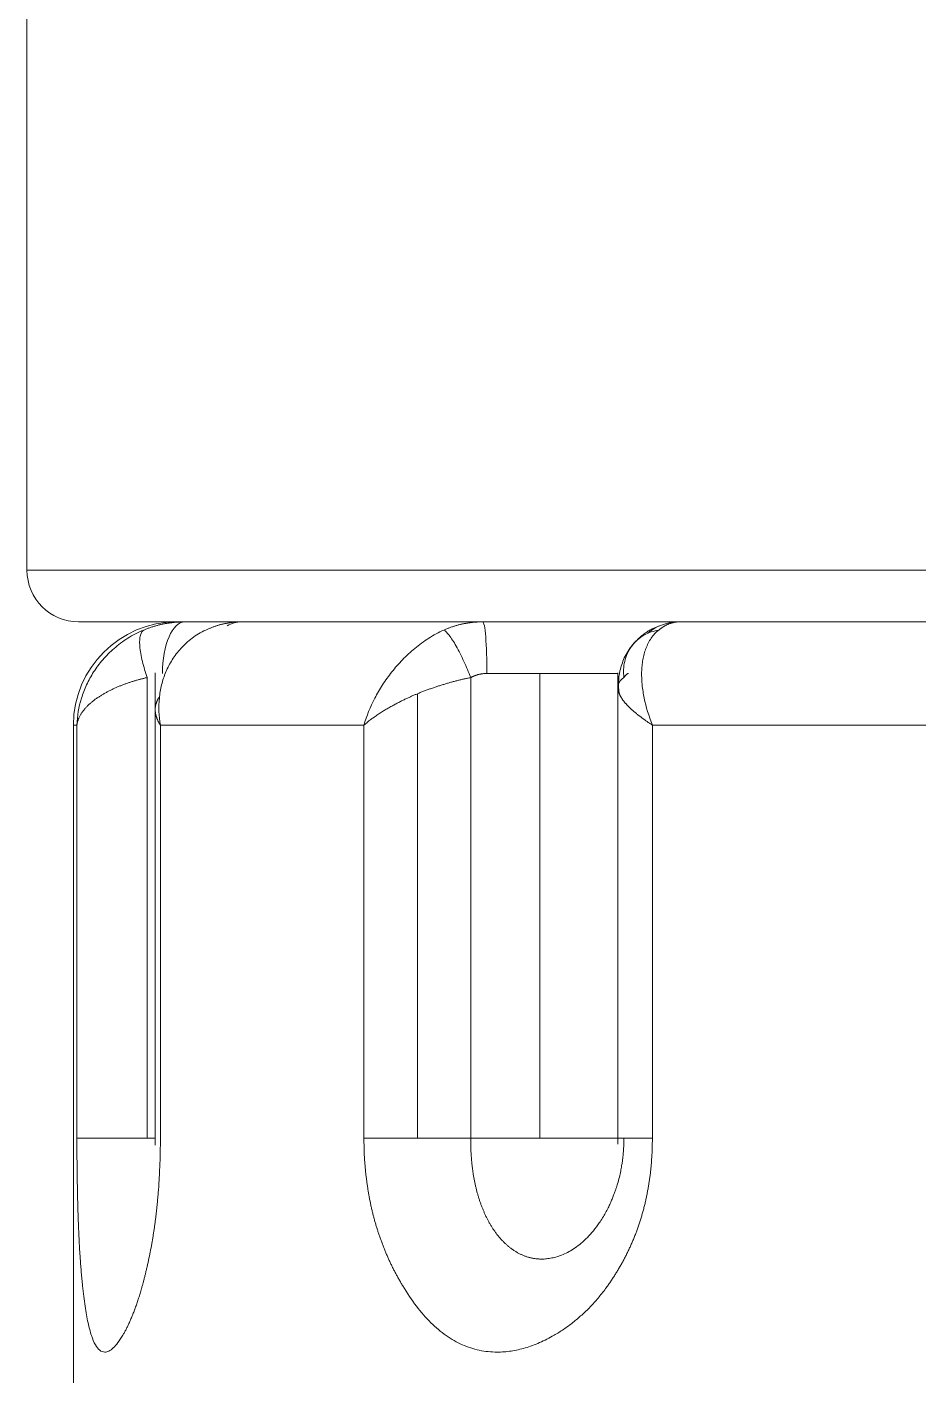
# Model space of a CAD drawing. Header units: millimetres. Extents: x 2915 to 5291, y 1031 to 4391.
# Drawn here: x 3759.71 to 3768.33, y 2247.19 to 2260.24 of the extents above; entities that cross this region are included whole.
import ezdxf

# ---------------------------------------------------------------- set-up
doc = ezdxf.new("R2010")
doc.units = ezdxf.units.MM

msp = doc.modelspace()

# ---------------------------------------------------------------- linework, layer by layer
at = {"linetype": 'Continuous', "lineweight": 18, "extrusion": (0, 1, 0)}
for p, q in [((3759.709, 2263.778), (3759.709, 2254.983)), ((3776.959, 2254.483), (3760.209, 2254.483)), ((3760.95, 2253.99), (3760.95, 2249.416)), ((3765.429, 2253.99), (3765.429, 2249.426)), ((3760.159, 2253.483), (3760.159, 2245.483))]:
    msp.add_line(p, q, dxfattribs=at)
at = {"linetype": 'Continuous', "lineweight": 13, "extrusion": (0, 1, 0)}
for p, q in [((3776.959, 2254.983), (3759.709, 2254.983)), ((3764.16, 2253.983), (3764.674, 2253.983)), ((3764.674, 2253.983), (3765.429, 2253.983)), ((3764.674, 2253.983), (3764.674, 2249.483)), ((3760.874, 2253.943), (3760.874, 2249.483)), ((3764.004, 2253.943), (3764.004, 2249.483)), ((3763.488, 2249.483), (3763.488, 2253.787)), ((3760.193, 2253.483), (3760.159, 2253.483)), ((3760.193, 2253.483), (3760.193, 2249.483)), ((3761, 2253.483), (3762.971, 2253.483)), ((3761, 2249.483), (3761, 2253.483)), ((3762.971, 2253.483), (3762.971, 2249.483)), ((3765.763, 2253.483), (3769.497, 2253.483)), ((3765.763, 2249.483), (3765.763, 2253.483)), ((3760.95, 2249.483), (3760.874, 2249.483)), ((3764.674, 2249.483), (3764.004, 2249.483)), ((3765.429, 2249.483), (3764.674, 2249.483))]:
    msp.add_line(p, q, dxfattribs=at)
at = {"linetype": 'Continuous', "lineweight": 18}
for centre, radius, start, end in [((3760.209, 2254.983), 0.5, 180, 270), ((3761.159, 2253.483), 1, 90, 180)]:
    msp.add_arc(centre, radius, start, end, dxfattribs=at)
at = {"linetype": 'Continuous', "lineweight": 13}
for centre, ratio, start_param, end_param in [((3761.236, 2253.983), 0.429305, 3.141593, 4.712389), ((3761.785, 2253.983), 0.734428, 3.141593, 3.528303), ((3764.121, 2253.983), 0.07979, 1.570796, 3.141593), ((3766.02, 2253.983), 0.975377, 3.141593, 3.810606)]:
    msp.add_ellipse(centre, major_axis=(0, -0.5), ratio=ratio, start_param=start_param, end_param=end_param, dxfattribs=at)
for points, knots in [([(3760.839, 2254.404), (3760.783, 2254.381), (3760.707, 2254.341), (3760.615, 2254.278), (3760.552, 2254.227), (3760.494, 2254.173), (3760.442, 2254.117), (3760.395, 2254.059), (3760.34, 2253.978), (3760.283, 2253.874), (3760.25, 2253.788), (3760.21, 2253.659), (3760.196, 2253.571), (3760.193, 2253.483)], [0, 0, 0, 0, 0.125, 0.1875, 0.25, 0.3125, 0.375, 0.4375, 0.5, 0.625, 0.75, 0.75, 1, 1, 1, 1]), ([(3760.874, 2253.943), (3760.856, 2253.994), (3760.831, 2254.075), (3760.809, 2254.178), (3760.8, 2254.249), (3760.799, 2254.309), (3760.808, 2254.371), (3760.825, 2254.396), (3760.839, 2254.404)], [0, 0, 0, 0, 0.250916, 0.37638, 0.501843, 0.627307, 0.752771, 1, 1, 1, 1]), ([(3763.745, 2254.404), (3763.693, 2254.381), (3763.62, 2254.341), (3763.529, 2254.278), (3763.463, 2254.227), (3763.401, 2254.173), (3763.344, 2254.117), (3763.29, 2254.059), (3763.223, 2253.978), (3763.149, 2253.874), (3763.099, 2253.788), (3763.032, 2253.659), (3762.996, 2253.571), (3762.971, 2253.483)], [0, 0, 0, 0, 0.125, 0.1875, 0.25, 0.3125, 0.375, 0.4375, 0.5, 0.625, 0.75, 0.75, 1, 1, 1, 1]), ([(3765.488, 2253.943), (3765.489, 2253.945), (3765.491, 2253.948), (3765.493, 2253.952), (3765.496, 2253.955), (3765.499, 2253.959), (3765.501, 2253.962), (3765.504, 2253.965), (3765.507, 2253.968), (3765.509, 2253.971), (3765.512, 2253.973), (3765.514, 2253.975), (3765.516, 2253.977), (3765.519, 2253.978), (3765.521, 2253.98), (3765.523, 2253.981), (3765.526, 2253.982), (3765.528, 2253.982), (3765.53, 2253.983), (3765.531, 2253.983), (3765.532, 2253.983)], [0, 0, 0, 0, 0.056097, 0.111907, 0.16747, 0.222827, 0.278022, 0.333096, 0.388091, 0.44305, 0.498016, 0.553032, 0.60814, 0.663384, 0.718804, 0.774442, 0.830341, 0.88654, 0.94308, 1, 1, 1, 1]), ([(3760.874, 2253.943), (3760.87, 2253.942), (3760.861, 2253.941), (3760.847, 2253.938), (3760.833, 2253.934), (3760.819, 2253.931), (3760.805, 2253.927), (3760.791, 2253.924), (3760.777, 2253.92), (3760.763, 2253.916), (3760.748, 2253.911), (3760.734, 2253.907), (3760.719, 2253.902), (3760.704, 2253.897), (3760.69, 2253.893), (3760.675, 2253.887), (3760.66, 2253.882), (3760.646, 2253.876), (3760.631, 2253.871), (3760.616, 2253.865), (3760.601, 2253.859), (3760.586, 2253.853), (3760.572, 2253.846), (3760.557, 2253.84), (3760.542, 2253.833), (3760.528, 2253.826), (3760.513, 2253.819), (3760.499, 2253.811), (3760.485, 2253.804), (3760.471, 2253.796), (3760.457, 2253.788), (3760.443, 2253.78), (3760.429, 2253.772), (3760.416, 2253.764), (3760.403, 2253.755), (3760.39, 2253.746), (3760.377, 2253.738), (3760.364, 2253.728), (3760.352, 2253.719), (3760.34, 2253.71), (3760.329, 2253.7), (3760.317, 2253.69), (3760.306, 2253.68), (3760.296, 2253.67), (3760.286, 2253.66), (3760.276, 2253.649), (3760.267, 2253.638), (3760.258, 2253.627), (3760.249, 2253.616), (3760.241, 2253.605), (3760.234, 2253.594), (3760.227, 2253.582), (3760.22, 2253.57), (3760.215, 2253.558), (3760.209, 2253.546), (3760.205, 2253.534), (3760.201, 2253.521), (3760.197, 2253.509), (3760.195, 2253.496), (3760.193, 2253.487), (3760.193, 2253.483)], [0, 0, 0, 0, 0.011436, 0.023066, 0.03489, 0.046909, 0.059124, 0.071536, 0.084146, 0.096954, 0.109961, 0.123168, 0.136575, 0.150183, 0.163993, 0.178005, 0.192219, 0.206636, 0.221257, 0.236081, 0.251111, 0.266345, 0.281784, 0.297429, 0.31328, 0.329338, 0.345602, 0.362073, 0.378752, 0.395638, 0.412733, 0.430036, 0.447547, 0.465267, 0.483197, 0.501335, 0.519684, 0.538242, 0.55701, 0.575989, 0.595178, 0.614577, 0.634188, 0.65401, 0.674043, 0.694287, 0.714743, 0.735411, 0.756291, 0.777383, 0.798687, 0.820204, 0.841933, 0.863875, 0.886029, 0.908397, 0.930978, 0.953772, 0.976779, 1, 1, 1, 1]), ([(3764.004, 2253.943), (3763.999, 2253.942), (3763.988, 2253.94), (3763.973, 2253.937), (3763.957, 2253.934), (3763.941, 2253.93), (3763.925, 2253.927), (3763.909, 2253.923), (3763.893, 2253.919), (3763.877, 2253.915), (3763.861, 2253.911), (3763.844, 2253.907), (3763.828, 2253.902), (3763.811, 2253.898), (3763.795, 2253.893), (3763.778, 2253.888), (3763.761, 2253.883), (3763.745, 2253.878), (3763.728, 2253.873), (3763.711, 2253.868), (3763.694, 2253.862), (3763.677, 2253.857), (3763.66, 2253.851), (3763.643, 2253.845), (3763.625, 2253.839), (3763.608, 2253.833), (3763.591, 2253.827), (3763.574, 2253.821), (3763.557, 2253.814), (3763.54, 2253.807), (3763.522, 2253.801), (3763.505, 2253.794), (3763.494, 2253.789), (3763.488, 2253.787)], [0, 0, 0, 0, 0.029332, 0.058846, 0.088545, 0.11843, 0.148501, 0.178761, 0.209211, 0.239852, 0.270685, 0.301712, 0.332934, 0.364351, 0.395966, 0.42778, 0.459793, 0.492007, 0.524422, 0.55704, 0.589863, 0.62289, 0.656123, 0.689564, 0.723212, 0.757069, 0.791137, 0.825415, 0.859905, 0.894607, 0.929524, 0.964654, 1, 1, 1, 1]), ([(3763.488, 2253.787), (3763.484, 2253.785), (3763.474, 2253.781), (3763.46, 2253.775), (3763.445, 2253.769), (3763.43, 2253.762), (3763.415, 2253.755), (3763.399, 2253.748), (3763.384, 2253.74), (3763.367, 2253.733), (3763.351, 2253.725), (3763.334, 2253.717), (3763.318, 2253.708), (3763.3, 2253.699), (3763.283, 2253.69), (3763.266, 2253.681), (3763.248, 2253.671), (3763.231, 2253.662), (3763.213, 2253.652), (3763.195, 2253.641), (3763.177, 2253.631), (3763.159, 2253.62), (3763.141, 2253.609), (3763.123, 2253.597), (3763.106, 2253.586), (3763.088, 2253.574), (3763.071, 2253.561), (3763.053, 2253.549), (3763.036, 2253.536), (3763.019, 2253.523), (3763.003, 2253.51), (3762.986, 2253.496), (3762.976, 2253.487), (3762.971, 2253.483)], [0, 0, 0, 0, 0.021723, 0.044145, 0.067267, 0.091089, 0.115612, 0.140835, 0.16676, 0.193387, 0.220715, 0.248746, 0.277479, 0.306916, 0.337055, 0.367898, 0.399445, 0.431695, 0.464649, 0.498307, 0.53267, 0.567737, 0.603508, 0.639984, 0.677165, 0.715051, 0.753642, 0.792938, 0.83294, 0.873647, 0.915059, 0.957177, 1, 1, 1, 1]), ([(3760.874, 2249.483), (3760.786, 2249.483), (3760.61, 2249.483), (3760.386, 2249.483), (3760.237, 2249.483), (3760.199, 2249.483), (3760.193, 2249.483)], [0, 0, 0, 0, 0.249151, 0.499491, 0.749831, 1, 1, 1, 1]), ([(3763.488, 2249.483), (3763.466, 2249.483), (3763.348, 2249.483), (3763.152, 2249.483), (3763.022, 2249.483), (3762.971, 2249.483)], [0, 0, 0, 0, 0.103723, 0.552015, 1, 1, 1, 1]), ([(3764.004, 2249.483), (3763.912, 2249.483), (3763.739, 2249.483), (3763.562, 2249.483), (3763.488, 2249.483)], [0, 0, 0, 0, 0.56541, 1, 1, 1, 1]), ([(3764.004, 2249.483), (3764.004, 2249.477), (3764.004, 2249.465), (3764.004, 2249.447), (3764.004, 2249.429), (3764.005, 2249.411), (3764.005, 2249.394), (3764.006, 2249.376), (3764.007, 2249.359), (3764.007, 2249.341), (3764.009, 2249.324), (3764.01, 2249.307), (3764.011, 2249.29), (3764.012, 2249.273), (3764.014, 2249.256), (3764.016, 2249.239), (3764.017, 2249.222), (3764.019, 2249.205), (3764.021, 2249.188), (3764.024, 2249.172), (3764.026, 2249.155), (3764.028, 2249.139), (3764.031, 2249.122), (3764.034, 2249.106), (3764.037, 2249.09), (3764.04, 2249.074), (3764.043, 2249.058), (3764.046, 2249.042), (3764.05, 2249.026), (3764.054, 2249.01), (3764.057, 2248.994), (3764.061, 2248.979), (3764.065, 2248.963), (3764.07, 2248.947), (3764.074, 2248.932), (3764.079, 2248.917), (3764.083, 2248.901), (3764.088, 2248.886), (3764.093, 2248.871), (3764.098, 2248.856), (3764.104, 2248.841), (3764.109, 2248.827), (3764.115, 2248.812), (3764.121, 2248.797), (3764.127, 2248.783), (3764.133, 2248.768), (3764.139, 2248.754), (3764.146, 2248.74), (3764.152, 2248.726), (3764.159, 2248.712), (3764.166, 2248.698), (3764.173, 2248.685), (3764.181, 2248.671), (3764.188, 2248.658), (3764.196, 2248.645), (3764.204, 2248.632), (3764.212, 2248.619), (3764.22, 2248.606), (3764.228, 2248.594), (3764.237, 2248.581), (3764.245, 2248.569), (3764.254, 2248.557), (3764.263, 2248.545), (3764.273, 2248.534), (3764.282, 2248.522), (3764.292, 2248.511), (3764.302, 2248.5), (3764.312, 2248.489), (3764.322, 2248.479), (3764.332, 2248.469), (3764.343, 2248.459), (3764.353, 2248.449), (3764.364, 2248.439), (3764.375, 2248.43), (3764.387, 2248.421), (3764.398, 2248.413), (3764.41, 2248.404), (3764.421, 2248.396), (3764.433, 2248.389), (3764.446, 2248.381), (3764.458, 2248.374), (3764.47, 2248.367), (3764.483, 2248.361), (3764.496, 2248.355), (3764.509, 2248.349), (3764.522, 2248.344), (3764.535, 2248.339), (3764.549, 2248.334), (3764.563, 2248.33), (3764.576, 2248.326), (3764.59, 2248.323), (3764.604, 2248.32), (3764.619, 2248.318), (3764.633, 2248.316), (3764.648, 2248.314), (3764.662, 2248.313), (3764.677, 2248.312), (3764.687, 2248.312), (3764.692, 2248.312)], [0, 0, 0, 0, 0.009914, 0.019782, 0.029607, 0.03939, 0.049134, 0.058841, 0.068514, 0.078154, 0.087764, 0.097347, 0.106904, 0.116438, 0.125951, 0.135445, 0.144923, 0.154387, 0.163838, 0.173279, 0.182713, 0.192141, 0.201565, 0.210987, 0.220409, 0.229834, 0.239263, 0.248699, 0.258142, 0.267596, 0.277061, 0.286539, 0.296033, 0.305544, 0.315073, 0.324623, 0.334194, 0.343789, 0.353408, 0.363054, 0.372727, 0.38243, 0.392163, 0.401928, 0.411726, 0.421558, 0.431426, 0.44133, 0.451272, 0.461252, 0.471273, 0.481334, 0.491437, 0.501582, 0.511771, 0.522005, 0.532284, 0.542609, 0.552981, 0.5634, 0.573868, 0.584385, 0.594951, 0.605568, 0.616235, 0.626954, 0.637725, 0.648549, 0.659426, 0.670356, 0.681341, 0.69238, 0.703475, 0.714625, 0.725831, 0.737093, 0.748413, 0.75979, 0.771224, 0.782717, 0.794268, 0.805878, 0.817548, 0.829277, 0.841067, 0.852917, 0.864828, 0.876801, 0.888836, 0.900933, 0.913093, 0.925316, 0.937603, 0.949954, 0.96237, 0.974851, 0.987397, 1, 1, 1, 1]), ([(3765.763, 2249.483), (3765.693, 2249.483), (3765.566, 2249.483), (3765.445, 2249.483), (3765.416, 2249.483), (3765.456, 2249.483), (3765.488, 2249.483)], [0, 0, 0, 0, 0.249871, 0.499914, 0.749957, 1, 1, 1, 1])]:
    msp.add_open_spline(points, degree=3, knots=knots, dxfattribs=at)
at = {"linetype": 'Continuous', "lineweight": 18}
for points, knots in [([(3760.839, 2254.404), (3760.844, 2254.406), (3760.853, 2254.41), (3760.868, 2254.415), (3760.882, 2254.421), (3760.897, 2254.426), (3760.912, 2254.431), (3760.927, 2254.436), (3760.942, 2254.44), (3760.957, 2254.445), (3760.972, 2254.449), (3760.987, 2254.453), (3761.002, 2254.456), (3761.017, 2254.46), (3761.033, 2254.463), (3761.048, 2254.466), (3761.064, 2254.468), (3761.079, 2254.471), (3761.095, 2254.473), (3761.11, 2254.475), (3761.126, 2254.477), (3761.141, 2254.479), (3761.157, 2254.48), (3761.173, 2254.481), (3761.189, 2254.482), (3761.204, 2254.482), (3761.22, 2254.483), (3761.231, 2254.483), (3761.236, 2254.483)], [0, 0, 0, 0, 0.037952, 0.075942, 0.113969, 0.152035, 0.190139, 0.228283, 0.266466, 0.304689, 0.342953, 0.381257, 0.419603, 0.45799, 0.496419, 0.534891, 0.573406, 0.611964, 0.650565, 0.689211, 0.7279, 0.766635, 0.805414, 0.844239, 0.88311, 0.922027, 0.96099, 1, 1, 1, 1]), ([(3761, 2253.483), (3760.986, 2253.571), (3760.982, 2253.659), (3760.995, 2253.788), (3761.009, 2253.874), (3761.044, 2253.978), (3761.081, 2254.059), (3761.115, 2254.117), (3761.153, 2254.173), (3761.199, 2254.227), (3761.25, 2254.278), (3761.325, 2254.341), (3761.391, 2254.381), (3761.44, 2254.404)], [0, 0, 0, 0, 0.25, 0.25, 0.375, 0.5, 0.5625, 0.625, 0.6875, 0.75, 0.8125, 0.875, 1, 1, 1, 1]), ([(3761.785, 2254.483), (3761.781, 2254.483), (3761.772, 2254.483), (3761.758, 2254.482), (3761.745, 2254.482), (3761.731, 2254.481), (3761.718, 2254.48), (3761.704, 2254.479), (3761.691, 2254.477), (3761.677, 2254.475), (3761.664, 2254.473), (3761.65, 2254.471), (3761.637, 2254.468), (3761.623, 2254.466), (3761.61, 2254.463), (3761.597, 2254.46), (3761.583, 2254.456), (3761.57, 2254.453), (3761.557, 2254.449), (3761.544, 2254.445), (3761.53, 2254.44), (3761.517, 2254.436), (3761.504, 2254.431), (3761.491, 2254.426), (3761.479, 2254.421), (3761.466, 2254.415), (3761.453, 2254.41), (3761.445, 2254.406), (3761.44, 2254.404)], [0, 0, 0, 0, 0.03901, 0.077973, 0.11689, 0.155761, 0.194586, 0.233365, 0.2721, 0.310789, 0.349435, 0.388036, 0.426594, 0.465109, 0.503581, 0.54201, 0.580397, 0.618743, 0.657047, 0.695311, 0.733534, 0.771717, 0.809861, 0.847965, 0.886031, 0.924058, 0.962048, 1, 1, 1, 1]), ([(3763.745, 2254.404), (3763.749, 2254.406), (3763.758, 2254.41), (3763.772, 2254.415), (3763.785, 2254.421), (3763.799, 2254.426), (3763.813, 2254.431), (3763.827, 2254.436), (3763.841, 2254.44), (3763.855, 2254.445), (3763.869, 2254.449), (3763.883, 2254.453), (3763.898, 2254.456), (3763.912, 2254.46), (3763.926, 2254.463), (3763.941, 2254.466), (3763.956, 2254.468), (3763.97, 2254.471), (3763.985, 2254.473), (3764, 2254.475), (3764.015, 2254.477), (3764.03, 2254.479), (3764.045, 2254.48), (3764.06, 2254.481), (3764.075, 2254.482), (3764.09, 2254.482), (3764.105, 2254.483), (3764.115, 2254.483), (3764.121, 2254.483)], [0, 0, 0, 0, 0.037952, 0.075942, 0.113969, 0.152035, 0.190139, 0.228283, 0.266466, 0.304689, 0.342953, 0.381257, 0.419603, 0.45799, 0.496419, 0.534891, 0.573406, 0.611964, 0.650565, 0.689211, 0.7279, 0.766635, 0.805414, 0.844239, 0.88311, 0.922027, 0.96099, 1, 1, 1, 1]), ([(3764.004, 2253.943), (3763.985, 2253.994), (3763.951, 2254.075), (3763.902, 2254.178), (3763.864, 2254.249), (3763.828, 2254.309), (3763.784, 2254.371), (3763.758, 2254.396), (3763.745, 2254.404)], [0, 0, 0, 0, 0.250827, 0.376305, 0.501784, 0.627263, 0.752742, 1, 1, 1, 1]), ([(3765.825, 2254.404), (3765.776, 2254.396), (3765.701, 2254.371), (3765.615, 2254.309), (3765.56, 2254.249), (3765.518, 2254.178), (3765.484, 2254.075), (3765.481, 2253.994), (3765.488, 2253.943)], [0, 0, 0, 0, 0.24716, 0.372635, 0.498111, 0.623586, 0.749061, 1, 1, 1, 1]), ([(3765.763, 2253.483), (3765.728, 2253.571), (3765.701, 2253.659), (3765.675, 2253.788), (3765.661, 2253.874), (3765.657, 2253.978), (3765.662, 2254.059), (3765.669, 2254.117), (3765.682, 2254.173), (3765.699, 2254.227), (3765.722, 2254.278), (3765.759, 2254.341), (3765.796, 2254.381), (3765.825, 2254.404)], [0, 0, 0, 0, 0.25, 0.25, 0.375, 0.5, 0.5625, 0.625, 0.6875, 0.75, 0.8125, 0.875, 1, 1, 1, 1]), ([(3766.02, 2254.483), (3766.017, 2254.483), (3766.013, 2254.483), (3766.005, 2254.482), (3765.998, 2254.482), (3765.99, 2254.481), (3765.983, 2254.48), (3765.975, 2254.479), (3765.968, 2254.477), (3765.96, 2254.475), (3765.953, 2254.473), (3765.945, 2254.471), (3765.938, 2254.468), (3765.93, 2254.466), (3765.923, 2254.463), (3765.915, 2254.46), (3765.908, 2254.456), (3765.9, 2254.453), (3765.892, 2254.449), (3765.885, 2254.445), (3765.877, 2254.44), (3765.87, 2254.436), (3765.862, 2254.431), (3765.855, 2254.426), (3765.847, 2254.421), (3765.84, 2254.415), (3765.832, 2254.41), (3765.827, 2254.406), (3765.825, 2254.404)], [0, 0, 0, 0, 0.03901, 0.077973, 0.11689, 0.155761, 0.194586, 0.233365, 0.2721, 0.310789, 0.349435, 0.388036, 0.426594, 0.465109, 0.503581, 0.54201, 0.580397, 0.618743, 0.657047, 0.695311, 0.733534, 0.771717, 0.809861, 0.847965, 0.886031, 0.924058, 0.962048, 1, 1, 1, 1]), ([(3765.573, 2254.261), (3765.539, 2254.221), (3765.488, 2254.141), (3765.435, 2253.978), (3765.43, 2253.867), (3765.44, 2253.796)], [0, 0, 0, 0, 0.294555, 0.556953, 1, 1, 1, 1]), ([(3764.16, 2253.983), (3764.157, 2253.983), (3764.151, 2253.983), (3764.142, 2253.982), (3764.133, 2253.982), (3764.123, 2253.981), (3764.114, 2253.98), (3764.105, 2253.978), (3764.097, 2253.977), (3764.088, 2253.975), (3764.079, 2253.973), (3764.07, 2253.971), (3764.062, 2253.968), (3764.053, 2253.965), (3764.045, 2253.962), (3764.036, 2253.959), (3764.028, 2253.955), (3764.02, 2253.952), (3764.012, 2253.948), (3764.006, 2253.945), (3764.004, 2253.943)], [0, 0, 0, 0, 0.05692, 0.11346, 0.169659, 0.225558, 0.281196, 0.336616, 0.39186, 0.446968, 0.501984, 0.55695, 0.611909, 0.666904, 0.721978, 0.777173, 0.83253, 0.888093, 0.943903, 1, 1, 1, 1]), ([(3765.763, 2253.483), (3765.759, 2253.485), (3765.751, 2253.491), (3765.739, 2253.499), (3765.728, 2253.506), (3765.717, 2253.514), (3765.706, 2253.522), (3765.695, 2253.529), (3765.684, 2253.537), (3765.674, 2253.544), (3765.664, 2253.552), (3765.654, 2253.559), (3765.645, 2253.566), (3765.635, 2253.573), (3765.626, 2253.58), (3765.617, 2253.587), (3765.609, 2253.594), (3765.6, 2253.601), (3765.592, 2253.608), (3765.584, 2253.615), (3765.576, 2253.622), (3765.569, 2253.628), (3765.561, 2253.635), (3765.554, 2253.642), (3765.548, 2253.648), (3765.541, 2253.654), (3765.534, 2253.661), (3765.528, 2253.667), (3765.522, 2253.673), (3765.516, 2253.679), (3765.511, 2253.685), (3765.505, 2253.691), (3765.5, 2253.697), (3765.495, 2253.703), (3765.491, 2253.709), (3765.486, 2253.715), (3765.482, 2253.72), (3765.477, 2253.726), (3765.473, 2253.732), (3765.47, 2253.737), (3765.466, 2253.743), (3765.463, 2253.748), (3765.459, 2253.753), (3765.456, 2253.758), (3765.453, 2253.764), (3765.451, 2253.769), (3765.448, 2253.774), (3765.446, 2253.779), (3765.444, 2253.784), (3765.442, 2253.788), (3765.44, 2253.793), (3765.438, 2253.798), (3765.437, 2253.802), (3765.435, 2253.807), (3765.434, 2253.812), (3765.433, 2253.816), (3765.432, 2253.82), (3765.431, 2253.825), (3765.43, 2253.829), (3765.43, 2253.833), (3765.43, 2253.837), (3765.429, 2253.841), (3765.429, 2253.845), (3765.429, 2253.849), (3765.429, 2253.853), (3765.43, 2253.857), (3765.43, 2253.861), (3765.431, 2253.864), (3765.431, 2253.868), (3765.432, 2253.871), (3765.433, 2253.875), (3765.434, 2253.878), (3765.435, 2253.881), (3765.436, 2253.885), (3765.437, 2253.888), (3765.439, 2253.891), (3765.44, 2253.894), (3765.442, 2253.897), (3765.443, 2253.9), (3765.445, 2253.903), (3765.447, 2253.906), (3765.449, 2253.908), (3765.451, 2253.911), (3765.453, 2253.914), (3765.455, 2253.916), (3765.457, 2253.919), (3765.459, 2253.921), (3765.461, 2253.923), (3765.464, 2253.926), (3765.466, 2253.928), (3765.469, 2253.93), (3765.471, 2253.932), (3765.474, 2253.934), (3765.477, 2253.936), (3765.479, 2253.938), (3765.482, 2253.94), (3765.485, 2253.942), (3765.487, 2253.943), (3765.488, 2253.943)], [0, 0, 0, 0, 0.014055, 0.028032, 0.041931, 0.055752, 0.069496, 0.083161, 0.096749, 0.110259, 0.123691, 0.137045, 0.150322, 0.163521, 0.176643, 0.189687, 0.202653, 0.215542, 0.228353, 0.241087, 0.253743, 0.266322, 0.278824, 0.291248, 0.303595, 0.315864, 0.328057, 0.340172, 0.35221, 0.364171, 0.376055, 0.387862, 0.399592, 0.411245, 0.422822, 0.434321, 0.445744, 0.457089, 0.468358, 0.479551, 0.490667, 0.501706, 0.512669, 0.523555, 0.534365, 0.545099, 0.555756, 0.566337, 0.576842, 0.587271, 0.597624, 0.6079, 0.618101, 0.628226, 0.638276, 0.648249, 0.658147, 0.667969, 0.677716, 0.687388, 0.696984, 0.706505, 0.71595, 0.725321, 0.734617, 0.743837, 0.752983, 0.762054, 0.77105, 0.779972, 0.78882, 0.797593, 0.806292, 0.814916, 0.823467, 0.831944, 0.840347, 0.848676, 0.856931, 0.865114, 0.873223, 0.881258, 0.889221, 0.897111, 0.904928, 0.912672, 0.920344, 0.927944, 0.935471, 0.942926, 0.95031, 0.957622, 0.964863, 0.972032, 0.97913, 0.986157, 0.993114, 1, 1, 1, 1]), ([(3761, 2253.483), (3760.999, 2253.485), (3760.995, 2253.491), (3760.991, 2253.499), (3760.986, 2253.506), (3760.982, 2253.514), (3760.978, 2253.522), (3760.975, 2253.529), (3760.971, 2253.537), (3760.968, 2253.544), (3760.966, 2253.552), (3760.963, 2253.559), (3760.961, 2253.566), (3760.959, 2253.573), (3760.957, 2253.58), (3760.955, 2253.587), (3760.954, 2253.594), (3760.953, 2253.601), (3760.952, 2253.608), (3760.951, 2253.615), (3760.95, 2253.622), (3760.95, 2253.628), (3760.95, 2253.635), (3760.95, 2253.642), (3760.951, 2253.648), (3760.951, 2253.654), (3760.952, 2253.661), (3760.953, 2253.667), (3760.954, 2253.673), (3760.955, 2253.679), (3760.957, 2253.685), (3760.959, 2253.691), (3760.96, 2253.697), (3760.963, 2253.703), (3760.965, 2253.709), (3760.967, 2253.715), (3760.97, 2253.72), (3760.972, 2253.726), (3760.975, 2253.732), (3760.978, 2253.737), (3760.981, 2253.743), (3760.985, 2253.748), (3760.987, 2253.751), (3760.988, 2253.752)], [0, 0, 0, 0, 0.027538, 0.054924, 0.082157, 0.109238, 0.136166, 0.162941, 0.189564, 0.216035, 0.242353, 0.268519, 0.294533, 0.320395, 0.346104, 0.371662, 0.397067, 0.42232, 0.447422, 0.472372, 0.49717, 0.521817, 0.546312, 0.570655, 0.594847, 0.618888, 0.642777, 0.666515, 0.690102, 0.713538, 0.736822, 0.759956, 0.782939, 0.805772, 0.828454, 0.850985, 0.873365, 0.895596, 0.917676, 0.939606, 0.961385, 0.983015, 1, 1, 1, 1]), ([(3761, 2249.483), (3761, 2249.475), (3761, 2249.46), (3761, 2249.437), (3761, 2249.415), (3761, 2249.393), (3760.999, 2249.37), (3760.999, 2249.348), (3760.998, 2249.326), (3760.998, 2249.304), (3760.997, 2249.282), (3760.997, 2249.26), (3760.996, 2249.238), (3760.995, 2249.216), (3760.994, 2249.195), (3760.993, 2249.173), (3760.992, 2249.152), (3760.991, 2249.13), (3760.99, 2249.109), (3760.989, 2249.088), (3760.988, 2249.067), (3760.986, 2249.046), (3760.985, 2249.025), (3760.984, 2249.004), (3760.982, 2248.983), (3760.98, 2248.963), (3760.979, 2248.942), (3760.977, 2248.922), (3760.975, 2248.901), (3760.973, 2248.881), (3760.971, 2248.861), (3760.969, 2248.84), (3760.967, 2248.82), (3760.965, 2248.8), (3760.963, 2248.781), (3760.961, 2248.761), (3760.959, 2248.741), (3760.956, 2248.722), (3760.954, 2248.702), (3760.951, 2248.683), (3760.949, 2248.663), (3760.946, 2248.644), (3760.943, 2248.625), (3760.941, 2248.606), (3760.938, 2248.587), (3760.935, 2248.568), (3760.932, 2248.549), (3760.929, 2248.53), (3760.926, 2248.512), (3760.923, 2248.493), (3760.92, 2248.475), (3760.916, 2248.457), (3760.913, 2248.438), (3760.91, 2248.42), (3760.906, 2248.402), (3760.903, 2248.384), (3760.899, 2248.366), (3760.896, 2248.348), (3760.892, 2248.33), (3760.888, 2248.313), (3760.885, 2248.295), (3760.881, 2248.278), (3760.877, 2248.26), (3760.873, 2248.243), (3760.869, 2248.226), (3760.865, 2248.209), (3760.861, 2248.192), (3760.857, 2248.175), (3760.853, 2248.158), (3760.849, 2248.141), (3760.844, 2248.125), (3760.84, 2248.108), (3760.836, 2248.091), (3760.831, 2248.075), (3760.827, 2248.059), (3760.822, 2248.042), (3760.815, 2248.016), (3760.804, 2247.979), (3760.79, 2247.934), (3760.776, 2247.89), (3760.761, 2247.848), (3760.746, 2247.808), (3760.731, 2247.77), (3760.716, 2247.733), (3760.7, 2247.698), (3760.685, 2247.664), (3760.669, 2247.632), (3760.653, 2247.602), (3760.626, 2247.556), (3760.589, 2247.5), (3760.544, 2247.449), (3760.502, 2247.418), (3760.458, 2247.407), (3760.413, 2247.423), (3760.37, 2247.477), (3760.332, 2247.567), (3760.299, 2247.693), (3760.27, 2247.855), (3760.253, 2247.993), (3760.244, 2248.084), (3760.241, 2248.116), (3760.238, 2248.149), (3760.235, 2248.181), (3760.232, 2248.214), (3760.23, 2248.247), (3760.227, 2248.28), (3760.225, 2248.314), (3760.223, 2248.347), (3760.22, 2248.381), (3760.218, 2248.415), (3760.216, 2248.449), (3760.215, 2248.484), (3760.213, 2248.518), (3760.211, 2248.553), (3760.21, 2248.588), (3760.208, 2248.623), (3760.207, 2248.658), (3760.205, 2248.694), (3760.204, 2248.729), (3760.203, 2248.765), (3760.202, 2248.801), (3760.201, 2248.838), (3760.2, 2248.874), (3760.199, 2248.911), (3760.198, 2248.947), (3760.197, 2248.984), (3760.197, 2249.022), (3760.196, 2249.059), (3760.195, 2249.097), (3760.195, 2249.134), (3760.194, 2249.172), (3760.194, 2249.211), (3760.194, 2249.249), (3760.193, 2249.287), (3760.193, 2249.326), (3760.193, 2249.365), (3760.193, 2249.404), (3760.193, 2249.443), (3760.193, 2249.47), (3760.193, 2249.483)], [0, 0, 0, 0, 0.00345, 0.006886, 0.01031, 0.013721, 0.017121, 0.020508, 0.023884, 0.027249, 0.030603, 0.033947, 0.037281, 0.040606, 0.04392, 0.047226, 0.050524, 0.053813, 0.057094, 0.060368, 0.063635, 0.066895, 0.070149, 0.073397, 0.076639, 0.079877, 0.083109, 0.086337, 0.089561, 0.092782, 0.095999, 0.099214, 0.102426, 0.105636, 0.108844, 0.112052, 0.115258, 0.118465, 0.121671, 0.124877, 0.128085, 0.131293, 0.134504, 0.137716, 0.140931, 0.144148, 0.147369, 0.150594, 0.153822, 0.157055, 0.160292, 0.163535, 0.166784, 0.170038, 0.173299, 0.176566, 0.179841, 0.183123, 0.186413, 0.189711, 0.193017, 0.196333, 0.199658, 0.202993, 0.206338, 0.209693, 0.213059, 0.216436, 0.219824, 0.223225, 0.226637, 0.230062, 0.2335, 0.23695, 0.240414, 0.243892, 0.247384, 0.257765, 0.268162, 0.278589, 0.289058, 0.299581, 0.31017, 0.320837, 0.331594, 0.342451, 0.353421, 0.364513, 0.375738, 0.408614, 0.440647, 0.472123, 0.503342, 0.543989, 0.584071, 0.624353, 0.665587, 0.708478, 0.75365, 0.760592, 0.767467, 0.774276, 0.78102, 0.787702, 0.794324, 0.800886, 0.807392, 0.813844, 0.820243, 0.826591, 0.832892, 0.839146, 0.845357, 0.851527, 0.857658, 0.863752, 0.869813, 0.875842, 0.881843, 0.887817, 0.893768, 0.899698, 0.90561, 0.911507, 0.917391, 0.923265, 0.929132, 0.934995, 0.940856, 0.946719, 0.952585, 0.958459, 0.964342, 0.970238, 0.976149, 0.982078, 0.988028, 0.994001, 1, 1, 1, 1]), ([(3765.763, 2249.483), (3765.763, 2249.475), (3765.763, 2249.46), (3765.762, 2249.437), (3765.762, 2249.415), (3765.761, 2249.393), (3765.761, 2249.37), (3765.76, 2249.348), (3765.759, 2249.326), (3765.757, 2249.304), (3765.756, 2249.282), (3765.754, 2249.26), (3765.753, 2249.238), (3765.751, 2249.216), (3765.749, 2249.195), (3765.747, 2249.173), (3765.744, 2249.152), (3765.742, 2249.13), (3765.739, 2249.109), (3765.736, 2249.088), (3765.733, 2249.067), (3765.73, 2249.046), (3765.726, 2249.025), (3765.723, 2249.004), (3765.719, 2248.983), (3765.715, 2248.963), (3765.711, 2248.942), (3765.707, 2248.922), (3765.703, 2248.901), (3765.698, 2248.881), (3765.694, 2248.861), (3765.689, 2248.84), (3765.684, 2248.82), (3765.679, 2248.8), (3765.674, 2248.781), (3765.668, 2248.761), (3765.662, 2248.741), (3765.657, 2248.722), (3765.651, 2248.702), (3765.645, 2248.683), (3765.638, 2248.663), (3765.632, 2248.644), (3765.625, 2248.625), (3765.619, 2248.606), (3765.612, 2248.587), (3765.605, 2248.568), (3765.598, 2248.549), (3765.59, 2248.53), (3765.583, 2248.512), (3765.575, 2248.493), (3765.567, 2248.475), (3765.559, 2248.457), (3765.551, 2248.438), (3765.543, 2248.42), (3765.534, 2248.402), (3765.526, 2248.384), (3765.517, 2248.366), (3765.508, 2248.348), (3765.499, 2248.33), (3765.49, 2248.313), (3765.48, 2248.295), (3765.471, 2248.278), (3765.461, 2248.26), (3765.451, 2248.243), (3765.441, 2248.226), (3765.431, 2248.209), (3765.421, 2248.192), (3765.41, 2248.175), (3765.4, 2248.158), (3765.389, 2248.141), (3765.378, 2248.125), (3765.367, 2248.108), (3765.356, 2248.091), (3765.345, 2248.075), (3765.333, 2248.059), (3765.322, 2248.042), (3765.302, 2248.016), (3765.274, 2247.979), (3765.237, 2247.934), (3765.199, 2247.89), (3765.16, 2247.848), (3765.12, 2247.808), (3765.079, 2247.77), (3765.037, 2247.733), (3764.994, 2247.698), (3764.95, 2247.664), (3764.904, 2247.632), (3764.858, 2247.602), (3764.781, 2247.556), (3764.673, 2247.5), (3764.533, 2247.449), (3764.396, 2247.418), (3764.246, 2247.407), (3764.087, 2247.423), (3763.921, 2247.477), (3763.764, 2247.567), (3763.615, 2247.693), (3763.474, 2247.855), (3763.382, 2247.993), (3763.328, 2248.084), (3763.309, 2248.116), (3763.291, 2248.149), (3763.274, 2248.181), (3763.257, 2248.214), (3763.24, 2248.247), (3763.224, 2248.28), (3763.209, 2248.314), (3763.194, 2248.347), (3763.18, 2248.381), (3763.166, 2248.415), (3763.152, 2248.449), (3763.14, 2248.484), (3763.127, 2248.518), (3763.115, 2248.553), (3763.104, 2248.588), (3763.093, 2248.623), (3763.082, 2248.658), (3763.072, 2248.694), (3763.063, 2248.729), (3763.054, 2248.765), (3763.045, 2248.801), (3763.037, 2248.838), (3763.03, 2248.874), (3763.022, 2248.911), (3763.016, 2248.947), (3763.01, 2248.984), (3763.004, 2249.022), (3762.999, 2249.059), (3762.994, 2249.097), (3762.989, 2249.134), (3762.985, 2249.172), (3762.982, 2249.211), (3762.979, 2249.249), (3762.976, 2249.287), (3762.974, 2249.326), (3762.973, 2249.365), (3762.972, 2249.404), (3762.971, 2249.443), (3762.971, 2249.47), (3762.971, 2249.483)], [0, 0, 0, 0, 0.00345, 0.006886, 0.01031, 0.013721, 0.017121, 0.020508, 0.023884, 0.027249, 0.030603, 0.033947, 0.037281, 0.040606, 0.04392, 0.047226, 0.050524, 0.053813, 0.057094, 0.060368, 0.063635, 0.066895, 0.070149, 0.073397, 0.076639, 0.079877, 0.083109, 0.086337, 0.089561, 0.092782, 0.095999, 0.099214, 0.102426, 0.105636, 0.108844, 0.112052, 0.115258, 0.118465, 0.121671, 0.124877, 0.128085, 0.131293, 0.134504, 0.137716, 0.140931, 0.144148, 0.147369, 0.150594, 0.153822, 0.157055, 0.160292, 0.163535, 0.166784, 0.170038, 0.173299, 0.176566, 0.179841, 0.183123, 0.186413, 0.189711, 0.193017, 0.196333, 0.199658, 0.202993, 0.206338, 0.209693, 0.213059, 0.216436, 0.219824, 0.223225, 0.226637, 0.230062, 0.2335, 0.23695, 0.240414, 0.243892, 0.247384, 0.257765, 0.268162, 0.278589, 0.289058, 0.299581, 0.31017, 0.320837, 0.331594, 0.342451, 0.353421, 0.364513, 0.375738, 0.408614, 0.440647, 0.472123, 0.503342, 0.543989, 0.584071, 0.624353, 0.665587, 0.708478, 0.75365, 0.760592, 0.767467, 0.774276, 0.78102, 0.787702, 0.794324, 0.800886, 0.807392, 0.813844, 0.820243, 0.826591, 0.832892, 0.839146, 0.845357, 0.851527, 0.857658, 0.863752, 0.869813, 0.875842, 0.881843, 0.887817, 0.893768, 0.899698, 0.90561, 0.911507, 0.917391, 0.923265, 0.929132, 0.934995, 0.940856, 0.946719, 0.952585, 0.958459, 0.964342, 0.970238, 0.976149, 0.982078, 0.988028, 0.994001, 1, 1, 1, 1]), ([(3764.692, 2248.312), (3764.692, 2248.312), (3764.708, 2248.312), (3764.74, 2248.314), (3764.791, 2248.322), (3764.844, 2248.335), (3764.899, 2248.356), (3764.957, 2248.384), (3765.016, 2248.421), (3765.075, 2248.466), (3765.135, 2248.521), (3765.193, 2248.586), (3765.242, 2248.651), (3765.281, 2248.71), (3765.309, 2248.759), (3765.334, 2248.806), (3765.355, 2248.85), (3765.372, 2248.891), (3765.387, 2248.928), (3765.4, 2248.962), (3765.41, 2248.992), (3765.418, 2249.018), (3765.43, 2249.055), (3765.443, 2249.104), (3765.456, 2249.162), (3765.465, 2249.213), (3765.472, 2249.254), (3765.476, 2249.287), (3765.479, 2249.315), (3765.481, 2249.34), (3765.483, 2249.362), (3765.484, 2249.381), (3765.485, 2249.397), (3765.486, 2249.412), (3765.487, 2249.427), (3765.487, 2249.441), (3765.487, 2249.454), (3765.488, 2249.464), (3765.488, 2249.474), (3765.488, 2249.48), (3765.488, 2249.483)], [0, 0, 0, 0, 0.00001, 0.039606, 0.081495, 0.125684, 0.172179, 0.220982, 0.272093, 0.32551, 0.381236, 0.439274, 0.499631, 0.537016, 0.57161, 0.603431, 0.632495, 0.658818, 0.682412, 0.703289, 0.721459, 0.73693, 0.749709, 0.788664, 0.822506, 0.851242, 0.874884, 0.891924, 0.907369, 0.921207, 0.933427, 0.944023, 0.953, 0.960372, 0.969386, 0.97732, 0.984161, 0.989994, 0.995091, 1, 1, 1, 1])]:
    msp.add_open_spline(points, degree=3, knots=knots, dxfattribs=at)
msp.add_open_spline([(3765.842, 2254.448), (3765.693, 2254.403), (3765.573, 2254.262)], degree=2, dxfattribs=at)

doc.saveas('drawing.dxf')
